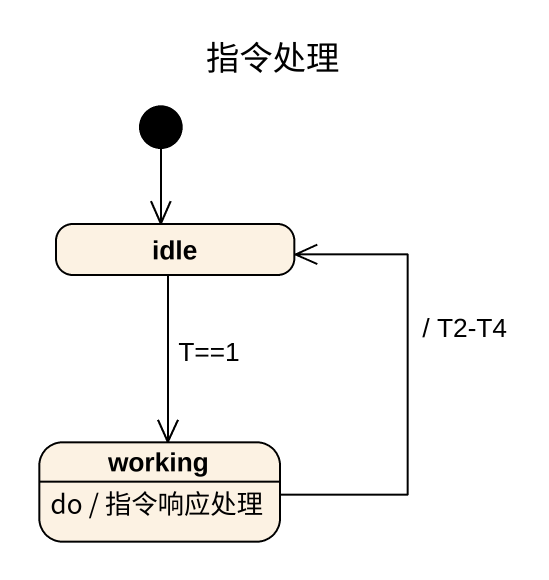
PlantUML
@startuml
title 指令处理
hide empty description
state idle
state working
working : do / 指令响应处理
[*] --> idle
idle --> working : T==1
working -up-> idle : / T2-T4
@enduml
